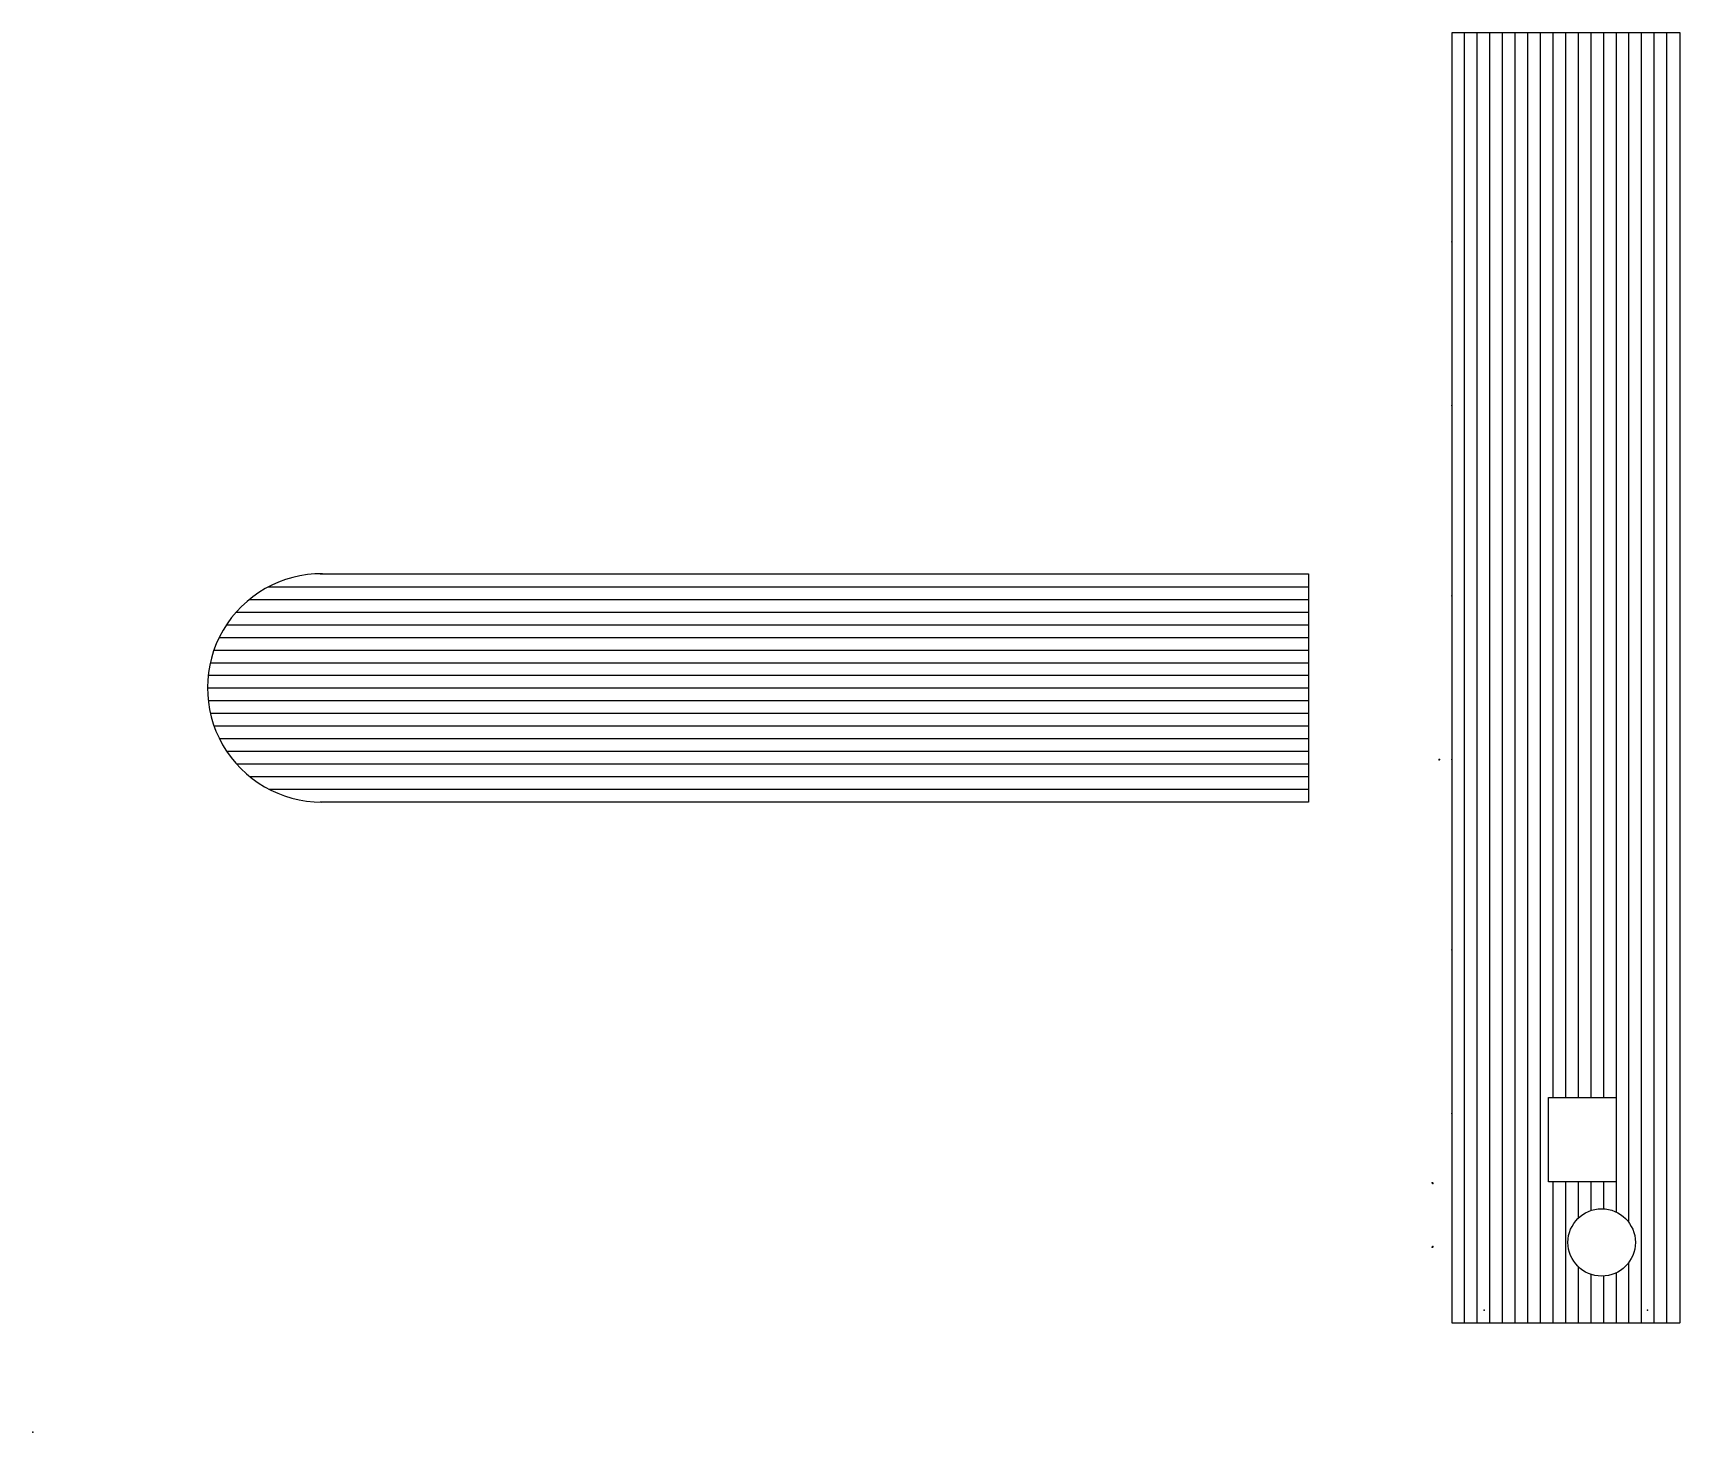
# Model space of a CAD drawing. Header units: centimetres. Extents: x 0 to 39.1, y 0 to 33.2.
import ezdxf

# ---------------------------------------------------------------- set-up
doc = ezdxf.new("R2010")
doc.units = ezdxf.units.CM
doc.header["$MEASUREMENT"] = 0
doc.layers.add('librarydisplayBookSides-cut v6_sensor and wire holes', color=7, linetype='Continuous')
doc.layers.add('librarydisplayBookSides-cut v6_Sketch7', color=7, linetype='Continuous')

msp = doc.modelspace()

# ---------------------------------------------------------------- linework, layer by layer
at = {"layer": 'librarydisplayBookSides-cut v6_sensor and wire holes'}
for p, q in [((35.97, 7.94), (37.57, 7.94)), ((35.97, 5.94), (35.97, 7.94)), ((37.57, 7.94), (37.57, 5.94)), ((37.57, 5.94), (35.97, 5.94))]:
    msp.add_line(p, q, dxfattribs=at)
msp.add_circle((37.23, 4.5), 0.8, dxfattribs=at)
msp.add_point((0, 0), dxfattribs=at)
at = {"layer": 'librarydisplayBookSides-cut v6_Sketch7'}
for p, q in [((33.67, 33.198), (33.67, 2.59)), ((39.09, 33.198), (33.67, 33.198)), ((33.97, 33.198), (33.97, 2.59)), ((34.27, 33.198), (34.27, 2.59)), ((34.57, 33.198), (34.57, 2.59)), ((34.87, 33.198), (34.87, 2.59)), ((35.17, 33.198), (35.17, 2.59)), ((35.47, 33.198), (35.47, 2.59)), ((35.77, 33.198), (35.77, 2.59)), ((36.07, 33.198), (36.07, 7.94)), ((36.37, 33.198), (36.37, 7.94)), ((36.67, 33.198), (36.67, 7.94)), ((36.97, 33.198), (36.97, 7.94)), ((37.27, 33.198), (37.27, 7.94)), ((37.57, 33.198), (37.57, 7.94)), ((37.87, 33.198), (37.87, 4.98)), ((38.17, 33.198), (38.17, 2.59)), ((38.47, 33.198), (38.47, 2.59)), ((38.77, 33.198), (38.77, 2.59)), ((39.09, 2.598), (39.09, 33.198)), ((6.82, 20.368), (30.274, 20.368)), ((30.064, 20.368), (30.066, 20.368)), ((30.274, 20.368), (30.274, 14.948)), ((30.274, 20.048), (5.575, 20.048)), ((30.274, 19.748), (5.127, 19.748)), ((30.274, 19.448), (4.818, 19.448)), ((30.274, 18.848), (4.418, 18.848)), ((30.274, 19.148), (4.589, 19.148)), ((30.274, 18.548), (4.293, 18.548)), ((30.274, 18.248), (4.207, 18.248)), ((30.274, 17.648), (4.142, 17.648)), ((30.274, 17.948), (4.158, 17.948)), ((30.274, 17.348), (4.16, 17.348)), ((30.274, 17.048), (4.212, 17.048)), ((30.274, 16.748), (4.3, 16.748)), ((30.274, 16.448), (4.428, 16.448)), ((30.274, 16.148), (4.602, 16.148)), ((30.274, 15.848), (4.836, 15.848)), ((30.274, 15.548), (5.152, 15.548)), ((30.274, 15.248), (5.613, 15.248)), ((30.274, 14.948), (6.82, 14.948)), ((36.07, 5.94), (36.07, 2.59)), ((36.37, 5.94), (36.37, 2.59)), ((36.67, 5.94), (36.67, 5.071)), ((36.97, 5.94), (36.97, 5.257)), ((37.27, 5.94), (37.27, 5.299)), ((37.57, 5.94), (37.57, 5.224)), ((36.67, 3.929), (36.67, 2.59)), ((37.87, 4.02), (37.87, 2.59)), ((36.97, 3.743), (36.97, 2.59)), ((37.27, 3.701), (37.27, 2.59)), ((37.57, 3.776), (37.57, 2.59)), ((33.67, 2.59), (39.08, 2.59)), ((39.08, 2.59), (39.082, 2.59)), ((39.082, 2.59), (39.087, 2.593)), ((39.087, 2.593), (39.09, 2.598))]:
    msp.add_line(p, q, dxfattribs=at)
msp.add_arc((6.852, 17.658), 2.71, 89.533, 270, dxfattribs=at)
for p in [(33.67, 28.24), (33.67, 24.36), (33.67, 19.84), (33.37, 15.952), (33.37, 15.95), (33.373, 15.957), (33.378, 15.96), (33.38, 15.96), (33.67, 15.96), (33.67, 11.44), (33.67, 7.56), (33.21, 5.91), (33.21, 5.91), (33.212, 5.91), (33.212, 5.91), (33.217, 5.907), (33.217, 5.907), (33.22, 5.902), (33.22, 5.902), (33.22, 5.9), (33.22, 5.9), (33.21, 4.39), (33.21, 4.39), (33.212, 4.39), (33.212, 4.39), (33.217, 4.393), (33.217, 4.393), (33.22, 4.4), (33.22, 4.4), (33.22, 4.398), (33.22, 4.398), (34.44, 2.89), (38.32, 2.89), (0, 0)]:
    msp.add_point(p, dxfattribs=at)

doc.saveas('drawing.dxf')
